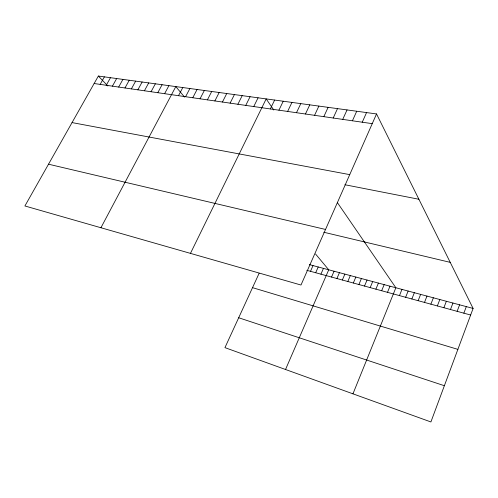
<?xml version="1.0" encoding="UTF-8"?>
<svg xmlns="http://www.w3.org/2000/svg" width="498" height="498" viewBox="0 0 498 498"><rect width="100%" height="100%" fill="white"/><g stroke="black" fill="none" stroke-linecap="round" stroke-linejoin="round"><path stroke-width="0.75" d="M376.532 113.942L300.991 285.03L24.9 205.973L98.361 76.045L376.532 113.942L473.1 308.43L430.901 421.955L224.947 347.635L259.128 273.29M463.856 313.174L466.315 306.612M457.133 311.337L459.598 304.813M450.478 309.519L452.943 303.033M443.886 307.72L446.357 301.271M437.356 305.94L439.834 299.522M430.888 304.178L433.372 297.798M424.489 302.429L426.967 296.086M418.146 300.699L420.629 294.386M411.858 298.987L414.348 292.706M405.633 297.287L408.13 291.044M399.471 295.607L401.967 289.394M352.958 393.831L395.86 287.757L337.395 202.624M387.488 292.332L389.99 286.188M381.667 290.745L384.17 284.632M375.897 289.17L378.405 283.088M370.182 287.614L372.691 281.557M364.517 286.064L367.026 280.044M358.896 284.532L361.411 278.538M353.331 283.013L355.846 277.05M347.809 281.507L350.331 275.575M342.344 280.019L344.859 274.112M336.916 278.538L339.437 272.661M331.544 277.069L334.065 271.223M285.528 369.497L328.736 269.798L315.533 253.986M320.93 274.174L323.451 268.385M315.688 272.742L318.21 266.984M310.497 271.329L313.018 265.59M362.258 122.209L366.547 112.585M352.422 120.79L356.717 111.247M342.736 119.389L347.038 109.927M333.206 118.014L337.507 108.626M323.812 116.657L328.12 107.35M314.562 115.324L318.876 106.086M305.448 114.011L309.762 104.848M296.472 112.716L300.792 103.628M287.626 111.44L291.946 102.42M278.911 110.183L283.231 101.231M270.321 108.944L274.641 100.061M190.454 253.376L266.175 98.909L273.819 110.039M253.75 106.553L258.07 97.807M245.763 105.395L250.077 96.718M237.882 104.263L242.196 95.641M230.107 103.136L234.421 94.583M222.438 102.034L226.752 93.537M214.868 100.938L219.182 92.504M207.405 99.861L211.712 91.489M200.034 98.797L204.342 90.487M192.763 97.751L197.071 89.491M185.592 96.718L189.887 88.513M178.508 95.691L182.803 87.548M100.926 227.748L175.806 86.596L184.59 97.116M164.614 93.686L168.903 85.656M157.798 92.703L162.08 84.728M151.068 91.732L155.345 83.807M144.426 90.773L148.697 82.905M137.865 89.827L142.135 82.008M131.385 88.893L135.649 81.124M124.986 87.972L129.243 80.253M118.667 87.057L122.913 79.387M112.417 86.16L116.663 78.535M106.248 85.27L110.488 77.694M100.154 84.386L104.387 76.866M94.134 83.521L372.243 123.647M72.048 122.589L349.733 174.636M344.896 184.739L418.893 199.256M48.518 164.197L325.53 229.454M323.806 232.249L450.223 262.359M309.339 264.606L473.1 308.43M306.818 270.321L470.647 315.022M252.523 287.651L457.88 349.372M238.685 317.749L444.372 385.72M98.361 76.045L107.898 86.017"/></g></svg>
